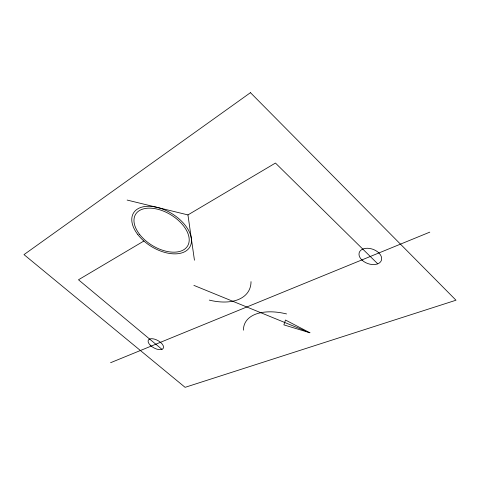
<?xml version="1.0" encoding="UTF-8"?>
<svg xmlns="http://www.w3.org/2000/svg" width="480" height="480" viewBox="0 0 480 480"><rect width="100%" height="100%" fill="white"/><g stroke="black" fill="none" stroke-linecap="round" stroke-linejoin="round"><path stroke-width="0.72" d="M143.886 241.014L78.486 279.774L161.976 349.356M127.14 200.064L187.944 214.908L275.454 163.05L377.736 263.832M110.58 362.712L429.786 232.146M309.894 332.766L283.884 324.882L285.486 320.034L309.894 332.766L193.878 285.378M187.944 214.908L194.448 260.214M251.016 281.622A51.468 29.856 28.6 0 1 209.286 300.108M243.468 330.186A49.56 27 23.7 0 1 286.548 313.932M250.458 92.67L24 254.616L185.1 387.33L456 300.216L250.458 92.67M362.19 260.268A11.742 7.584 19.7 0 0 381.252 260.724A11.742 7.584 19.7 0 0 367.566 248.262A11.742 7.584 19.7 0 0 362.19 260.268M150.228 345.192A8.514 4.182 28.7 0 0 163.242 348.354A8.514 4.182 28.7 0 0 153.996 338.994A8.514 4.182 28.7 0 0 150.228 345.192M139.686 234.492A30.438 17.928 31.3 0 0 187.11 246.702A30.438 17.928 31.3 0 0 157.95 209.298A30.438 17.928 31.3 0 0 139.686 234.492M137.91 234.702A32.898 19.38 31.3 0 0 189.18 247.992A32.898 19.38 31.3 0 0 157.764 207.546A32.898 19.38 31.3 0 0 137.91 234.702"/></g></svg>
